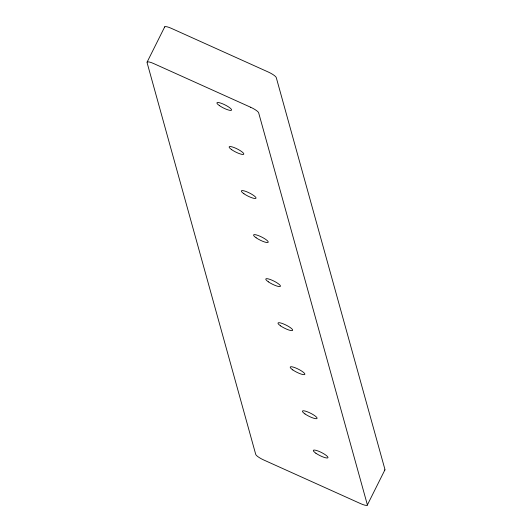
<?xml version="1.0" encoding="UTF-8"?>
<svg xmlns="http://www.w3.org/2000/svg" width="532" height="532" viewBox="0 0 532 532"><rect width="100%" height="100%" fill="white"/><g stroke="black" fill="none" stroke-linecap="round" stroke-linejoin="round"><path stroke-width="0.8" d="M147.138 62.038L164.747 26.799M367.253 505.201L384.862 469.962M164.654 27.258A8.193 1.729 26.6 0 1 171.384 28.362L268.301 72.033A8.193 1.729 26.6 0 1 276.254 77.539L384.955 469.503A8.193 1.729 26.6 0 1 384.277 470.162M250.692 107.271L153.775 63.601A8.193 1.729 26.6 0 0 147.045 62.497L255.746 454.461A8.193 1.729 26.6 0 0 263.699 459.967L360.616 503.638A8.193 1.729 26.6 0 0 367.346 504.742L258.645 112.777A8.193 1.729 26.6 0 0 250.692 107.271M315.895 453.244A8.193 1.729 26.6 0 0 327.905 457.793A8.193 1.729 26.6 0 0 318.169 451.043A8.193 1.729 26.6 0 0 315.895 453.244M268.361 281.834A8.193 1.729 26.6 0 0 280.371 286.382A8.193 1.729 26.6 0 0 270.628 279.632A8.193 1.729 26.6 0 0 268.361 281.834M280.577 325.877A8.193 1.729 26.6 0 0 292.587 330.425A8.193 1.729 26.6 0 0 282.844 323.675A8.193 1.729 26.6 0 0 280.577 325.877M256.145 237.791A8.193 1.729 26.6 0 0 268.155 242.339A8.193 1.729 26.6 0 0 258.419 235.59A8.193 1.729 26.6 0 0 256.145 237.791M219.503 105.669A8.193 1.729 26.6 0 0 231.513 110.217A8.193 1.729 26.6 0 0 221.778 103.467A8.193 1.729 26.6 0 0 219.503 105.669M231.719 149.711A8.193 1.729 26.6 0 0 243.729 154.26A8.193 1.729 26.6 0 0 233.987 147.51A8.193 1.729 26.6 0 0 231.719 149.711M243.935 193.754A8.193 1.729 26.6 0 0 255.945 198.303A8.193 1.729 26.6 0 0 246.203 191.553A8.193 1.729 26.6 0 0 243.935 193.754M292.786 369.913A8.193 1.729 26.6 0 0 304.796 374.462A8.193 1.729 26.6 0 0 295.06 367.712A8.193 1.729 26.6 0 0 292.786 369.913M305.002 413.956A8.193 1.729 26.6 0 0 317.012 418.504A8.193 1.729 26.6 0 0 307.27 411.755A8.193 1.729 26.6 0 0 305.002 413.956"/></g></svg>
